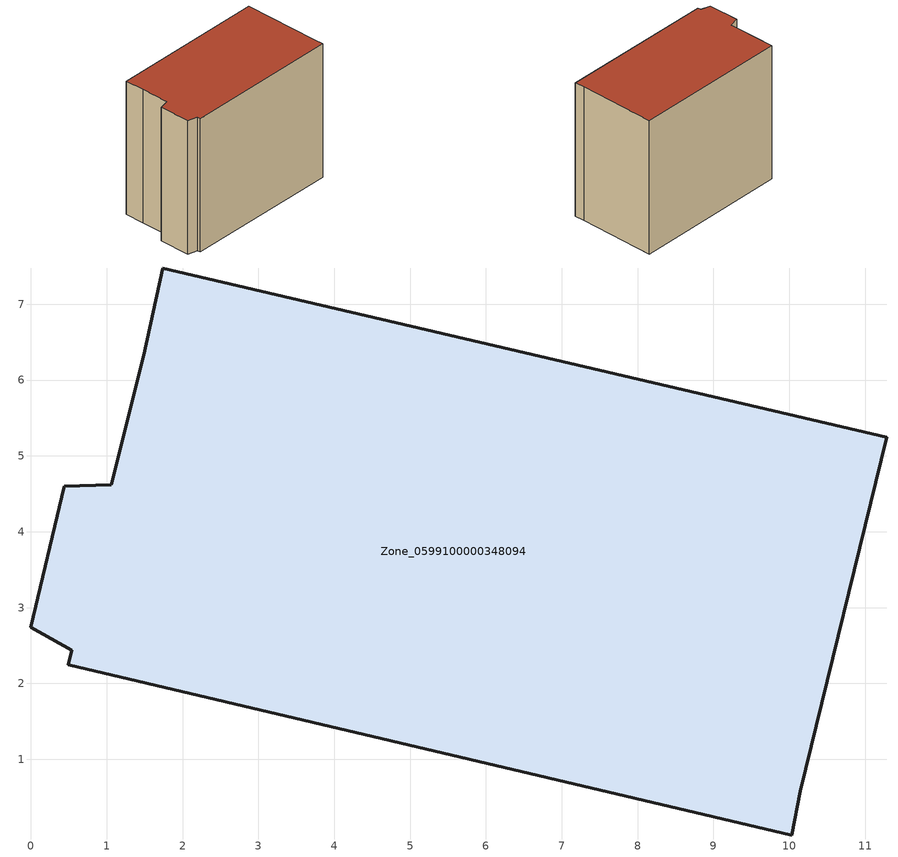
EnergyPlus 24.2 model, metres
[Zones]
Zone_0599100000348094
 floor ground (C_G): 0.49,2.25 0.54,2.44 0,2.74 0.44,4.6 1.06,4.62 1.49,6.33 1.74,7.48 11.28,5.25 10.14,0.58 10.03,0 z0
 wall outside (C_F): 11.28,5.25 1.74,7.48 1.49,6.33 1.06,4.62 0.44,4.6 0,2.74 0.54,2.44 0.49,2.25 10.03,0 10.14,0.58 11.28,5.25 z0:8.63
 roof outside (C_R): 0.54,2.44 0.49,2.25 10.03,0 10.14,0.58 11.28,5.25 1.74,7.48 1.49,6.33 1.06,4.62 0.44,4.6 0,2.74 z8.63
[BUILDING]
Pand.0599100000348094: North Axis=0; Terrain=City; Loads Convergence Tolerance Value=0.04; Temperature Convergence Tolerance Value=0.4; Solar Distribution=FullExterior; Maximum Number of Warmup Days=25; Minimum Number of Warmup Days=1
[Site:Location]
Rotterdam.The.Hague.AP_ZH_NLD Design_Conditions: Latitude=51.96; Longitude=4.45; Time Zone=1; Elevation=-4.5
[SITE:GROUNDTEMPERATURE:BUILDINGSURFACE]
18, 18, 18, 18, 18, 18, 18, 18, 18, 18, 18, 18
[MATERIAL] Thermal Absorptance=0.9; Solar Absorptance=0.7; Visible Absorptance=0.7
Name | Roughness | Thickness | Conductivity | Density | Specific Heat
G.TI.1992-2005 | MediumSmooth | 0.15 | 0.06 | 540 | 1210
F.TI.1992-2005 | Rough | 0.3 | 0.12 | 1920 | 840
R.TI.1992-2005 | MediumRough | 0.2 | 0.08 | 1500 | 1000
[CONSTRUCTION]
C_G: G.TI.1992-2005
C_F: F.TI.1992-2005
C_R: R.TI.1992-2005
[ZONE]
Zone_0599100000348094: Type=1; Multiplier=1; Ceiling Height=Autocalculate; Volume=Autocalculate; Floor Area=autocalculate; Part of Total Floor Area=Yes
[ZONEINFILTRATION:DESIGNFLOWRATE]
Infil_Zone_0599100000348094: Zone or ZoneList or Space or SpaceList=Zone_0599100000348094; Schedule=AlwaysOn; Design Flow Rate Calculation Method=Flow/Area; Flow Rate per Floor Area=0.0015; Constant Term Coefficient=1; Temperature Term Coefficient=0; Velocity Term Coefficient=0; Velocity Squared Term Coefficient=0
[HVACTEMPLATE:ZONE:IDEALLOADSAIRSYSTEM]
Zone_0599100000348094: Maximum Heating Supply Air Temperature=50; Minimum Cooling Supply Air Temperature=13; Maximum Heating Supply Air Humidity Ratio=0.0156; Minimum Cooling Supply Air Humidity Ratio=0.0077; Heating Limit=NoLimit; Cooling Limit=NoLimit; Dehumidification Control Type=ConstantSensibleHeatRatio; Cooling Sensible Heat Ratio=0.7; Dehumidification Setpoint=60; Humidification Control Type=None; Humidification Setpoint=30; Outdoor Air Method=None; Outdoor Air Flow Rate per Person=0.00944; Outdoor Air Flow Rate per Zone Floor Area=0; Outdoor Air Flow Rate per Zone=0; Demand Controlled Ventilation Type=None; Outdoor Air Economizer Type=NoEconomizer; Heat Recovery Type=None; Sensible Heat Recovery Effectiveness=0.7; Latent Heat Recovery Effectiveness=0.65
[ZONECONTROL:THERMOSTAT]
ThermostatControl_Zone_0599100000348094: Zone or ZoneList=Zone_0599100000348094; Control Type Schedule=DualSetpointControlType; Control 1=Thermostat_Zone_0599100000348094; Temperature Difference Between Cutout And Setpoint=0
[THERMOSTATSETPOINT:DUALSETPOINT]
Thermostat_Zone_0599100000348094: Heating Setpoint Temperature Schedule=HeatingSetpoint_Zone_0599100000348094; Cooling Setpoint Temperature Schedule=CoolingSetpoint_Zone_0599100000348094
[SCHEDULE:COMPACT]
HeatingSetpoint_Zone_0599100000348094: Through: 12/31, For: AllDays, Until: 24:00, 21
CoolingSetpoint_Zone_0599100000348094: Through: 12/31, For: AllDays, Until: 24:00, 24
DualSetpointControlType: Through: 12/31, For: AllDays, Until: 24:00, 4
AlwaysOn: Through: 12/31, For: AllDays, Until: 24:00, 1
